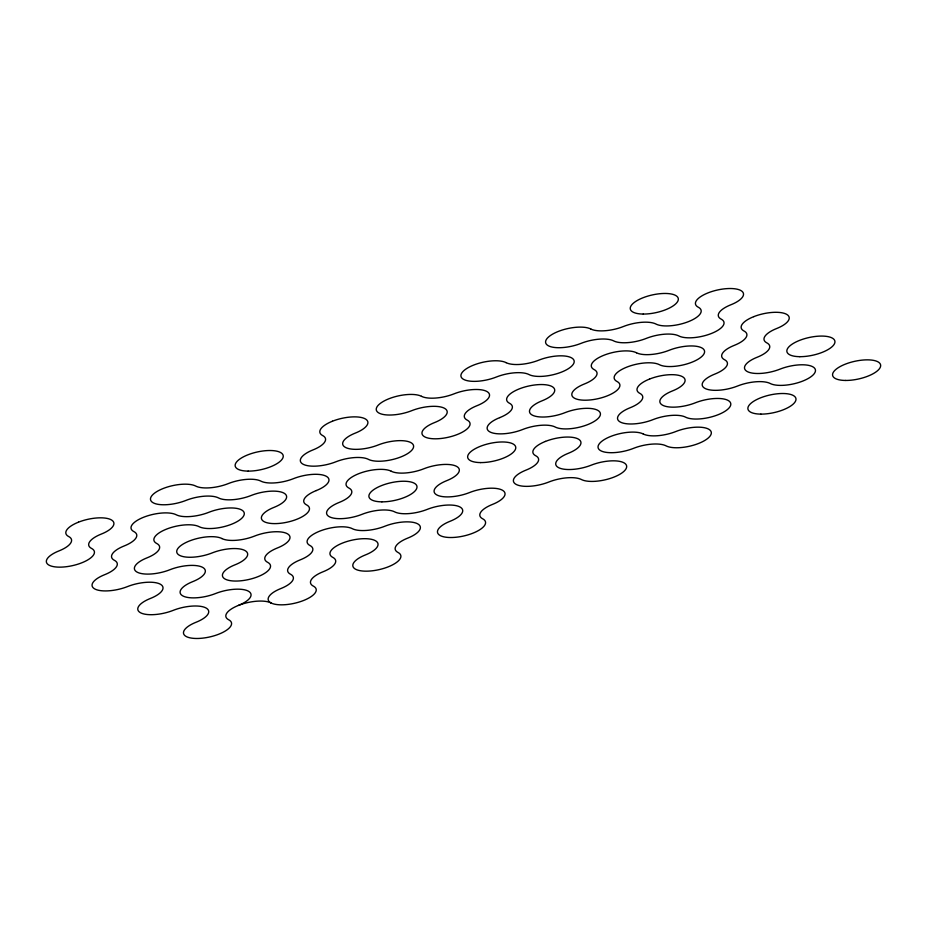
<?xml version="1.0" encoding="UTF-8"?>
<svg xmlns="http://www.w3.org/2000/svg" width="927" height="927" viewBox="0 0 927 927"><rect width="100%" height="100%" fill="white"/><g stroke="black" fill="none" stroke-linecap="round" stroke-linejoin="round"><path stroke-width="1.39" d="M271.02 602.944A24.554 9.038 -12.5 0 0 303.616 600.476A24.554 9.038 -12.5 0 0 313.361 586.119A24.554 9.038 -12.5 0 1 323.094 571.75A24.554 9.038 -12.5 0 0 332.828 557.394A24.554 9.038 -12.5 0 1 342.573 543.037A24.554 9.038 -12.5 0 1 375.157 540.568A24.554 9.038 -12.5 0 1 365.423 554.925A24.554 9.038 -12.5 0 0 355.69 569.282A24.554 9.038 -12.5 0 0 388.286 566.814A24.554 9.038 -12.5 0 0 398.019 552.457A24.554 9.038 -12.5 0 1 407.753 538.1A24.554 9.038 -12.5 0 0 417.498 523.743A24.554 9.038 -12.5 0 0 384.902 526.212A24.554 9.038 -12.5 0 1 352.306 528.68A24.554 9.038 -12.5 0 0 319.711 531.148A24.554 9.038 -12.5 0 0 309.977 545.505A24.554 9.038 -12.5 0 1 300.232 559.862A24.554 9.038 -12.5 0 0 290.499 574.219A24.554 9.038 -12.5 0 1 280.765 588.587A24.554 9.038 -12.5 0 0 271.02 602.944A24.554 9.038 -12.5 0 0 238.436 605.412A24.554 9.038 -12.5 0 0 228.691 619.769A24.554 9.038 -12.5 0 1 218.957 634.126A24.554 9.038 -12.5 0 1 186.362 636.594A24.554 9.038 -12.5 0 1 196.095 622.237A24.554 9.038 -12.5 0 0 205.84 607.88A24.554 9.038 -12.5 0 0 173.245 610.348A24.554 9.038 -12.5 0 1 140.649 612.817A24.554 9.038 -12.5 0 1 150.394 598.46A24.554 9.038 -12.5 0 0 160.128 584.103A24.554 9.038 -12.5 0 0 127.532 586.571A24.554 9.038 -12.5 0 1 94.936 589.039A24.554 9.038 -12.5 0 1 104.681 574.682A24.554 9.038 -12.5 0 0 114.415 560.325A24.554 9.038 -12.5 0 1 124.148 545.968A24.554 9.038 -12.5 0 0 133.894 531.6A24.554 9.038 -12.5 0 1 143.627 517.243A24.554 9.038 -12.5 0 1 176.223 514.775A24.554 9.038 -12.5 0 0 208.818 512.307A24.554 9.038 -12.5 0 1 241.414 509.838A24.554 9.038 -12.5 0 1 231.669 524.195A24.554 9.038 -12.5 0 1 199.073 526.663A24.554 9.038 -12.5 0 0 166.489 529.132A24.554 9.038 -12.5 0 0 156.744 543.489A24.554 9.038 -12.5 0 1 147.011 557.857A24.554 9.038 -12.5 0 0 137.266 572.214A24.554 9.038 -12.5 0 0 169.861 569.746A24.554 9.038 -12.5 0 1 202.457 567.278A24.554 9.038 -12.5 0 1 192.723 581.635A24.554 9.038 -12.5 0 0 182.978 595.991A24.554 9.038 -12.5 0 0 215.574 593.523A24.554 9.038 -12.5 0 1 248.169 591.055A24.554 9.038 -12.5 0 1 238.436 605.412M332.434 421.217A24.554 9.038 -12.5 0 0 322.689 435.574A24.554 9.038 -12.5 0 1 312.955 449.931A24.554 9.038 -12.5 0 0 303.21 464.288A24.554 9.038 -12.5 0 0 335.806 461.82A24.554 9.038 -12.5 0 1 368.401 459.352A24.554 9.038 -12.5 0 0 400.997 456.884A24.554 9.038 -12.5 0 0 410.731 442.527A24.554 9.038 -12.5 0 0 378.135 444.995A24.554 9.038 -12.5 0 1 345.551 447.463A24.554 9.038 -12.5 0 1 355.284 433.106A24.554 9.038 -12.5 0 0 365.018 418.749A24.554 9.038 -12.5 0 0 332.434 421.217M248.146 471.113A24.554 9.038 -12.5 0 0 283.222 455.817A24.554 9.038 -12.5 0 0 246.211 455.516A24.554 9.038 -12.5 0 0 248.146 471.113M78.447 522.179A24.554 9.038 -12.5 0 0 68.702 536.548A24.554 9.038 -12.5 0 1 58.969 550.905A24.554 9.038 -12.5 0 0 49.224 565.261A24.554 9.038 -12.5 0 0 81.819 562.793A24.554 9.038 -12.5 0 0 91.564 548.436A24.554 9.038 -12.5 0 1 101.298 534.068A24.554 9.038 -12.5 0 0 111.031 519.711A24.554 9.038 -12.5 0 0 78.447 522.179M381.901 501.843A24.554 9.038 -12.5 0 0 416.976 486.548A24.554 9.038 -12.5 0 0 379.966 486.246A24.554 9.038 -12.5 0 0 381.901 501.843M221.935 538.552A24.554 9.038 -12.5 0 0 254.531 536.084A24.554 9.038 -12.5 0 1 287.115 533.616A24.554 9.038 -12.5 0 1 277.382 547.973A24.554 9.038 -12.5 0 0 267.648 562.33A24.554 9.038 -12.5 0 1 257.903 576.698A24.554 9.038 -12.5 0 1 225.307 579.166A24.554 9.038 -12.5 0 1 235.052 564.798A24.554 9.038 -12.5 0 0 244.786 550.441A24.554 9.038 -12.5 0 0 212.19 552.909A24.554 9.038 -12.5 0 1 179.606 555.377A24.554 9.038 -12.5 0 1 189.34 541.02A24.554 9.038 -12.5 0 1 221.935 538.552M391.264 471.24A24.554 9.038 -12.5 0 0 423.848 468.772A24.554 9.038 -12.5 0 1 456.443 466.304A24.554 9.038 -12.5 0 1 446.71 480.661A24.554 9.038 -12.5 0 0 436.965 495.018A24.554 9.038 -12.5 0 0 469.56 492.55A24.554 9.038 -12.5 0 1 502.156 490.082A24.554 9.038 -12.5 0 1 492.422 504.439A24.554 9.038 -12.5 0 0 482.677 518.796A24.554 9.038 -12.5 0 1 472.944 533.164A24.554 9.038 -12.5 0 1 440.348 535.632A24.554 9.038 -12.5 0 1 450.082 521.275A24.554 9.038 -12.5 0 0 459.827 506.907A24.554 9.038 -12.5 0 0 427.231 509.387A24.554 9.038 -12.5 0 1 394.635 511.855A24.554 9.038 -12.5 0 0 362.04 514.323A24.554 9.038 -12.5 0 1 329.456 516.791A24.554 9.038 -12.5 0 1 339.189 502.434A24.554 9.038 -12.5 0 0 348.923 488.065A24.554 9.038 -12.5 0 1 358.668 473.709A24.554 9.038 -12.5 0 1 391.264 471.24M316.339 490.545A24.554 9.038 -12.5 0 0 306.594 504.902A24.554 9.038 -12.5 0 1 296.86 519.259A24.554 9.038 -12.5 0 1 264.265 521.727A24.554 9.038 -12.5 0 1 273.998 507.37A24.554 9.038 -12.5 0 0 283.743 493.013A24.554 9.038 -12.5 0 0 251.147 495.481A24.554 9.038 -12.5 0 1 218.552 497.95A24.554 9.038 -12.5 0 0 185.956 500.418A24.554 9.038 -12.5 0 1 153.361 502.886A24.554 9.038 -12.5 0 1 163.106 488.529A24.554 9.038 -12.5 0 1 195.701 486.061A24.554 9.038 -12.5 0 0 228.285 483.593A24.554 9.038 -12.5 0 1 260.881 481.125A24.554 9.038 -12.5 0 0 293.477 478.656A24.554 9.038 -12.5 0 1 326.072 476.177A24.554 9.038 -12.5 0 1 316.339 490.545M643.234 314.056A24.554 9.038 -12.5 0 0 678.309 298.749A24.554 9.038 -12.5 0 0 641.31 298.459A24.554 9.038 -12.5 0 0 643.234 314.056M506.13 362.654A24.554 9.038 -12.5 0 0 538.714 360.186A24.554 9.038 -12.5 0 1 571.31 357.718A24.554 9.038 -12.5 0 1 561.577 372.075A24.554 9.038 -12.5 0 1 528.981 374.543A24.554 9.038 -12.5 0 0 496.385 377.011A24.554 9.038 -12.5 0 1 463.79 379.479A24.554 9.038 -12.5 0 1 473.535 365.122A24.554 9.038 -12.5 0 1 506.13 362.654M421.461 396.304A24.554 9.038 -12.5 0 0 454.056 393.836A24.554 9.038 -12.5 0 1 486.652 391.368A24.554 9.038 -12.5 0 1 476.918 405.725A24.554 9.038 -12.5 0 0 467.173 420.093A24.554 9.038 -12.5 0 1 457.44 434.45A24.554 9.038 -12.5 0 1 424.844 436.918A24.554 9.038 -12.5 0 1 434.578 422.561A24.554 9.038 -12.5 0 0 444.323 408.204A24.554 9.038 -12.5 0 0 411.727 410.673A24.554 9.038 -12.5 0 1 379.131 413.141A24.554 9.038 -12.5 0 1 388.865 398.784A24.554 9.038 -12.5 0 1 421.461 396.304M499.769 417.613A24.554 9.038 -12.5 0 0 509.502 403.257A24.554 9.038 -12.5 0 1 519.247 388.9A24.554 9.038 -12.5 0 1 551.843 386.432A24.554 9.038 -12.5 0 1 542.098 400.788A24.554 9.038 -12.5 0 0 532.365 415.145A24.554 9.038 -12.5 0 0 564.96 412.677A24.554 9.038 -12.5 0 1 597.544 410.209A24.554 9.038 -12.5 0 1 587.811 424.566A24.554 9.038 -12.5 0 1 555.215 427.034A24.554 9.038 -12.5 0 0 522.619 429.514A24.554 9.038 -12.5 0 1 490.035 431.982A24.554 9.038 -12.5 0 1 499.769 417.613M590.789 328.992A24.554 9.038 -12.5 0 0 623.384 326.524A24.554 9.038 -12.5 0 1 655.98 324.056A24.554 9.038 -12.5 0 0 688.564 321.588A24.554 9.038 -12.5 0 0 698.309 307.231A24.554 9.038 -12.5 0 1 708.043 292.874A24.554 9.038 -12.5 0 1 740.638 290.406A24.554 9.038 -12.5 0 1 730.905 304.763A24.554 9.038 -12.5 0 0 721.16 319.12A24.554 9.038 -12.5 0 1 711.426 333.477A24.554 9.038 -12.5 0 1 678.831 335.945A24.554 9.038 -12.5 0 0 646.235 338.413A24.554 9.038 -12.5 0 1 613.639 340.881A24.554 9.038 -12.5 0 0 581.055 343.361A24.554 9.038 -12.5 0 1 548.46 345.829A24.554 9.038 -12.5 0 1 558.193 331.472A24.554 9.038 -12.5 0 1 590.789 328.992M636.501 352.781A24.554 9.038 -12.5 0 0 669.097 350.302A24.554 9.038 -12.5 0 1 701.693 347.834A24.554 9.038 -12.5 0 1 691.948 362.202A24.554 9.038 -12.5 0 1 659.352 364.67A24.554 9.038 -12.5 0 0 626.768 367.138A24.554 9.038 -12.5 0 0 617.023 381.495A24.554 9.038 -12.5 0 1 607.289 395.852A24.554 9.038 -12.5 0 1 574.694 398.32A24.554 9.038 -12.5 0 1 584.427 383.963A24.554 9.038 -12.5 0 0 594.172 369.606A24.554 9.038 -12.5 0 1 603.906 355.25A24.554 9.038 -12.5 0 1 636.501 352.781M480.673 462.585A24.554 9.038 -12.5 0 0 515.748 447.277A24.554 9.038 -12.5 0 0 478.738 446.976A24.554 9.038 -12.5 0 0 480.673 462.585M799.85 356.675A24.554 9.038 -12.5 0 0 834.926 341.368A24.554 9.038 -12.5 0 0 797.915 341.078A24.554 9.038 -12.5 0 0 799.85 356.675M753.755 316.652A24.554 9.038 -12.5 0 0 744.022 331.009A24.554 9.038 -12.5 0 1 734.277 345.365A24.554 9.038 -12.5 0 0 724.543 359.722A24.554 9.038 -12.5 0 1 714.81 374.091A24.554 9.038 -12.5 0 0 705.065 388.448A24.554 9.038 -12.5 0 0 737.66 385.98A24.554 9.038 -12.5 0 1 770.256 383.511A24.554 9.038 -12.5 0 0 802.852 381.032A24.554 9.038 -12.5 0 0 812.585 366.675A24.554 9.038 -12.5 0 0 779.989 369.143A24.554 9.038 -12.5 0 1 747.394 371.623A24.554 9.038 -12.5 0 1 757.139 357.254A24.554 9.038 -12.5 0 0 766.872 342.897A24.554 9.038 -12.5 0 1 776.606 328.54A24.554 9.038 -12.5 0 0 786.351 314.183A24.554 9.038 -12.5 0 0 753.755 316.652M649.618 379.027A24.554 9.038 -12.5 0 0 639.885 393.384A24.554 9.038 -12.5 0 1 630.14 407.741A24.554 9.038 -12.5 0 0 620.406 422.098A24.554 9.038 -12.5 0 0 653.002 419.63A24.554 9.038 -12.5 0 1 685.586 417.162A24.554 9.038 -12.5 0 0 718.182 414.693A24.554 9.038 -12.5 0 0 727.927 400.337A24.554 9.038 -12.5 0 0 695.331 402.805A24.554 9.038 -12.5 0 1 662.735 405.273A24.554 9.038 -12.5 0 1 672.469 390.916A24.554 9.038 -12.5 0 0 682.214 376.559A24.554 9.038 -12.5 0 0 649.618 379.027M643.257 433.987A24.554 9.038 -12.5 0 0 675.853 431.518A24.554 9.038 -12.5 0 1 708.448 429.05A24.554 9.038 -12.5 0 1 698.715 443.407A24.554 9.038 -12.5 0 1 666.119 445.875A24.554 9.038 -12.5 0 0 633.523 448.344A24.554 9.038 -12.5 0 1 600.928 450.823A24.554 9.038 -12.5 0 1 610.661 436.455A24.554 9.038 -12.5 0 1 643.257 433.987M545.482 441.403A24.554 9.038 -12.5 0 0 535.736 455.76A24.554 9.038 -12.5 0 1 526.003 470.116A24.554 9.038 -12.5 0 0 516.269 484.473A24.554 9.038 -12.5 0 0 548.865 482.005A24.554 9.038 -12.5 0 1 581.449 479.537A24.554 9.038 -12.5 0 0 614.045 477.069A24.554 9.038 -12.5 0 0 623.79 462.712A24.554 9.038 -12.5 0 0 591.194 465.18A24.554 9.038 -12.5 0 1 558.599 467.648A24.554 9.038 -12.5 0 1 568.332 453.291A24.554 9.038 -12.5 0 0 578.077 438.935A24.554 9.038 -12.5 0 0 545.482 441.403M845.551 380.452A24.554 9.038 -12.5 0 0 880.638 365.157A24.554 9.038 -12.5 0 0 843.628 364.856A24.554 9.038 -12.5 0 0 845.551 380.452M760.893 414.114A24.554 9.038 -12.5 0 0 795.969 398.807A24.554 9.038 -12.5 0 0 758.97 398.506A24.554 9.038 -12.5 0 0 760.893 414.114"/></g></svg>
